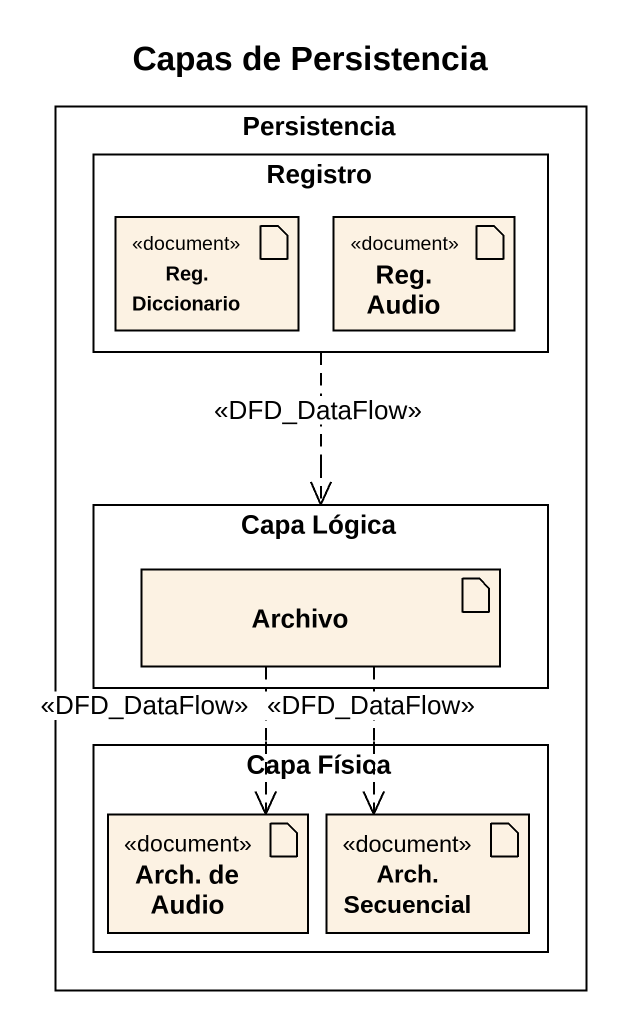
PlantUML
@startuml
title Capas de Persistencia
rectangle Persistencia {
  rectangle Registro {
    artifact "Reg. Diccionario" as Reg_Diccionario <<document>>
    artifact "Reg. Audio" as Reg_Audio <<document>>
  }
  rectangle "Capa Lógica" as Capa_Lógica {
    artifact Archivo
  }
  rectangle "Capa Física" as Capa_Física {
    artifact "Arch. de Audio" as Arch_de_Audio <<document>>
    artifact "Arch. Secuencial" as Arch_Secuencial <<document>>
  }
}
Registro ..> Capa_Lógica : <<DFD_DataFlow>>
Archivo ..> Arch_de_Audio : <<DFD_DataFlow>>
Archivo ..> Arch_Secuencial : <<DFD_DataFlow>>
@enduml
